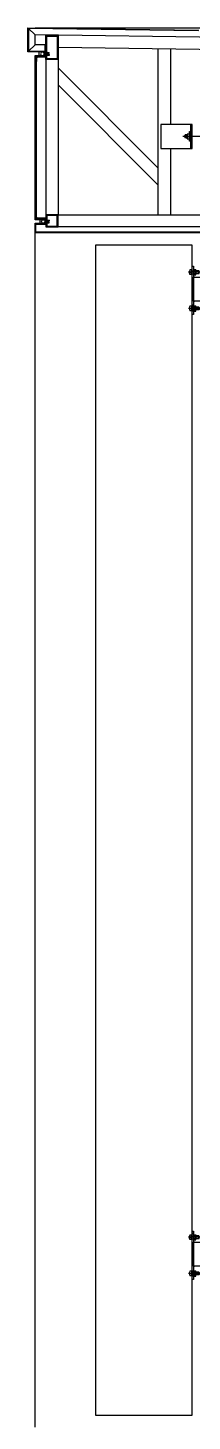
# Model space of a CAD drawing. Header units: millimetres. Extents: x 19868 to 801382, y -4805 to 85279.
# Drawn here: x 748008 to 748688, y 76304 to 82079 of the extents above; entities that cross this region are included whole.
import ezdxf

# ---------------------------------------------------------------- set-up
doc = ezdxf.new("R2010")
doc.units = ezdxf.units.MM
doc.header["$LTSCALE"] = 250
for name, pattern in [('CENTER', [50.8, 31.75, -6.35, 6.35, -6.35]), ('HIDDEN', [9.525, 6.35, -3.175]), ('HIDDEN2', [4.7625, 3.175, -1.5875])]:
    doc.linetypes.add(name, pattern=pattern)
for name, color, linetype in [('0-Sheet', 7, 'Continuous'), ('4', 4, 'Continuous'), ('A-ELE-4', 4, 'Continuous'), ('A-ELE-8', 8, 'Continuous'), ('A-ETC-8', 8, 'Continuous'), ('A-FIN', 6, 'Continuous'), ('A-FIN-9', 7, 'Continuous'), ('ELEV-0', 251, 'Continuous'), ('EXTRUSION', 7, 'Continuous'), ('fastener', 1, 'Continuous'), ('S-TEEL', 4, 'Continuous'), ('SCREW', 1, 'Continuous')]:
    doc.layers.add(name, color=color, linetype=linetype)
pattern_1 = [(270, (11420.6058, 659.6988), (1.5875, -1.5875), [1.5875, -1.5875])]

# ---------------------------------------------------------------- blocks, each defined once
blk = doc.blocks.new('A$Cae507117')
at = {"layer": 'A-ETC-8'}
for points in [[(-50, 0), (-50, -50), (0, -50), (0, 0)], [(-46.8, -3.2), (-46.8, -46.8), (-3.2, -46.8), (-3.2, -3.2)]]:
    blk.add_lwpolyline(points, close=True, dxfattribs=at)
blk = doc.blocks.new('PH-4-16')
at = {"layer": 'SCREW'}
for p, q in [((-1.5, 0), (-1.5, -1)), ((1.5, 0), (1.5, -1.6)), ((0.1, -0.9), (-2, -1.2)), ((-2, -1.2), (-1.5, -1)), ((0.1, -1), (-2, -1.3)), ((-2, -1.3), (-1.5, -1.5)), ((2, -1.8), (-2, -2.4)), ((-2, -2.4), (-1.5, -2.2)), ((-2, -2.5), (-1.5, -2.7)), ((2, -3), (-2, -3.7)), ((-2, -3.6), (-1.5, -3.5)), ((-2, -3.8), (-1.5, -4)), ((2, -4.3), (-2, -4.9)), ((-2, -4.9), (-1.5, -4.7)), ((-2, -5), (-1.5, -5.2)), ((2, -5.5), (-2, -6.2)), ((-2, -6.1), (-1.5, -5.9)), ((-2, -6.2), (-1.5, -6.4)), ((2, -6.7), (-2, -7.4)), ((-2, -7.4), (-1.5, -7.2)), ((-2, -7.5), (-1.5, -7.7)), ((2, -8), (-2, -8.6)), ((-2, -8.6), (-1.5, -8.4)), ((-2, -8.7), (-1.5, -8.9)), ((2, -9.2), (-2, -9.9)), ((-2, -9.9), (-1.5, -9.7)), ((-2, -10), (-1.5, -10.2)), ((2, -10.5), (-2, -11.1)), ((-2, -11.1), (-1.5, -10.9)), ((-2, -11.2), (-1.5, -11.4)), ((2, -1.9), (-2, -2.5)), ((2, -3.1), (-2, -3.8)), ((2, -4.4), (-2, -5)), ((2, -5.6), (-2, -6.3)), ((2, -6.9), (-2, -7.5)), ((2, -8.1), (-2, -8.7)), ((2, -9.3), (-2, -10)), ((2, -10.6), (-2, -11.2)), ((0.1, -0.9), (-1.5, -1)), ((0.1, -1), (-1.5, -1.5)), ((-1.5, -1.5), (-1.5, -2.2)), ((1.5, -1.6), (-1.5, -2.2)), ((1.5, -2.1), (-1.5, -2.7)), ((-1.5, -2.7), (-1.5, -3.5)), ((1.5, -2.8), (-1.5, -3.5)), ((1.5, -3.3), (-1.5, -4)), ((1.5, -4.1), (-1.5, -4.7)), ((1.5, -4.6), (-1.5, -5.2)), ((-1.5, -5.2), (-1.5, -5.9)), ((1.5, -5.3), (-1.5, -5.9)), ((1.5, -5.8), (-1.5, -6.4)), ((-1.5, -6.4), (-1.5, -7.2)), ((1.5, -6.5), (-1.5, -7.2)), ((1.5, -7.1), (-1.5, -7.7)), ((-1.5, -7.7), (-1.5, -8.4)), ((1.5, -7.8), (-1.5, -8.4)), ((1.5, -8.3), (-1.5, -8.9)), ((-1.5, -8.9), (-1.5, -9.7)), ((1.5, -9), (-1.5, -9.7)), ((1.5, -9.5), (-1.5, -10.2)), ((-1.5, -10.2), (-1.5, -10.9)), ((1.5, -10.3), (-1.5, -10.9)), ((1.5, -10.8), (-1.5, -11.4)), ((-1.5, -11.4), (-1.5, -14.5)), ((-1.5, -14.5), (-1.1, -14.5)), ((0, -16), (-1.5, -14.5)), ((-1.1, -12.6), (-1.1, -14.5)), ((-1.1, -14.5), (0, -16)), ((0, -16), (1.5, -14.5)), ((1.5, -14.5), (0.4, -12.2)), ((1.5, -1.6), (2, -1.8)), ((2, -1.9), (1.5, -2.1)), ((1.5, -2.1), (1.5, -2.8)), ((2, -3), (1.5, -2.8)), ((2, -3.1), (1.5, -3.3)), ((1.5, -3.3), (1.5, -4.1)), ((2, -4.3), (1.5, -4.1)), ((2, -4.4), (1.5, -4.6)), ((1.5, -4.6), (1.5, -5.3)), ((2, -5.5), (1.5, -5.3)), ((2, -5.6), (1.5, -5.8)), ((1.5, -5.8), (1.5, -6.5)), ((2, -6.7), (1.5, -6.5)), ((2, -6.9), (1.5, -7.1)), ((1.5, -7.1), (1.5, -7.8)), ((2, -8), (1.5, -7.8)), ((2, -8.1), (1.5, -8.3)), ((1.5, -8.3), (1.5, -9)), ((2, -9.2), (1.5, -9)), ((2, -9.3), (1.5, -9.5)), ((1.5, -9.5), (1.5, -10.3)), ((2, -10.5), (1.5, -10.3)), ((2, -10.6), (1.5, -10.8)), ((1.5, -10.8), (1.5, -14.5))]:
    blk.add_line(p, q, dxfattribs=at)
at = {"layer": 'SCREW', "color": 1, "linetype": 'CENTER'}
blk.add_line((0, 4), (0, -17.7), dxfattribs=at)
at = {"layer": 'SCREW', "linetype": 'HIDDEN2'}
blk.add_line((-1.5, -4), (-1.5, -4.7), dxfattribs=at)
at = {"layer": 'SCREW'}
blk.add_lwpolyline([(3.5, 1), (3.5, 0), (-3.5, 0), (-3.5, 1, -0.336479), (-2.5, 2.2, -0.138717), (2.5, 2.2, -0.336479)], format="xyb", close=True, dxfattribs=at)
blk.add_lwpolyline([(-2.5, 2.2), (-2.3, 2), (-2.1, 1.9), (-1.8, 1.9), (-1.5, 2), (-1.3, 2), (-1, 2.1), (-0.8, 2.1), (-0.7, 2.1), (-0.6, 2.1), (-0.5, 2), (-0.5, 1.8), (-0.5, 1.6), (-0.5, 1.4), (-0.5, 1.2), (-0.5, 1), (-0.5, 0.8), (-0.4, 0.7), (-0.3, 0.6), (-0.1, 0.6), (0, 0.5), (0.1, 0.6), (0.3, 0.6), (0.4, 0.7), (0.5, 0.8), (0.5, 1), (0.5, 1.2), (0.5, 1.4), (0.5, 1.6), (0.5, 1.8), (0.5, 2), (0.6, 2.1), (0.7, 2.1), (0.8, 2.1), (1, 2.1), (1.3, 2), (1.5, 2), (1.8, 1.9), (2.1, 1.9), (2.3, 2), (2.5, 2.2)], dxfattribs=at)
for centre, radius, start, end in [((-1.9, -1.2), 0.0931, 139.86612, 209.92465), ((-1.9, -2.5), 0.0931, 139.86612, 209.92465), ((-1.9, -3.7), 0.0931, 139.86612, 209.92465), ((-1.9, -4.9), 0.0931, 139.86612, 209.92465), ((-1.9, -6.2), 0.0931, 139.86612, 209.92465), ((-1.9, -7.4), 0.0931, 139.86612, 209.92465), ((-1.9, -8.7), 0.0931, 139.86612, 209.92465), ((-1.9, -9.9), 0.0931, 139.86612, 209.92465), ((-1.9, -11.2), 0.0931, 139.86612, 209.92465), ((-0.3, -12.6), 0.815, 27.36497, 180), ((0, -0.9), 0.0605, 310.72712, 69.31493), ((1.9, -1.8), 0.0931, 319.86612, 29.92465), ((1.9, -3.1), 0.0931, 319.86612, 29.92465), ((1.9, -4.3), 0.0931, 319.86612, 29.92465), ((1.9, -5.6), 0.0931, 319.86612, 29.92465), ((1.9, -6.8), 0.0931, 319.86612, 29.92465), ((1.9, -8), 0.0931, 319.86612, 29.92465), ((1.9, -9.3), 0.0931, 319.86612, 29.92465), ((1.9, -10.5), 0.0931, 319.86612, 29.92465)]:
    blk.add_arc(centre, radius, start, end, dxfattribs=at)
blk = doc.blocks.new('너트 M12')
for p, q in [((-9, 0), (9, 0)), ((-9.5, -9), (-9.5, -0.5)), ((9, -9.5), (-9, -9.5)), ((0, -8.3), (0, -1.2)), ((9.5, -0.5), (9.5, -9))]:
    blk.add_line(p, q)
for centre, start, end in [((-9, -0.5), 90, 180), ((-9, -9), 180, 270), ((9, -0.5), 0, 90), ((9, -9), 270, 0)]:
    blk.add_arc(centre, 0.5, start, end)
at = {"extrusion": (0, 0, -1)}
for centre, major_axis, ratio, start_param, end_param in [((-4.8, -0.9), (-4.75, 0.31), 0.185359, -0.024388, 3.141593), ((4.8, -0.9), (4.75, 0.31), 0.185108, 3.141593, 6.30754), ((-4.8, -8.6), (4.75, 0.31), 0.187111, 0, 3.166211), ((4.8, -8.6), (-4.75, 0.31), 0.185991, 3.117121, 6.283185)]:
    blk.add_ellipse(centre, major_axis=major_axis, ratio=ratio, start_param=start_param, end_param=end_param, dxfattribs=at)
blk = doc.blocks.new('A$C2bd9863b')
at = {"layer": 'S-TEEL'}
h = blk.add_hatch(dxfattribs=at)
h.set_pattern_fill('DASH', color=1, scale=0.5, angle=90)
h.set_pattern_definition(pattern_1)
h.paths.add_polyline_path([(0, -293.5), (-6, -293.5), (-6, -306.5), (0, -306.5)])
h = blk.add_hatch(dxfattribs=at)
h.set_pattern_fill('DASH', color=1, scale=0.5, angle=90)
h.set_pattern_definition(pattern_1)
h.paths.add_polyline_path([(0, -293.5), (-6, -293.5), (-6, -306.5), (0, -306.5)])
at = {"layer": '0-Sheet', "color": 6, "const_width": 1}
blk.add_lwpolyline([(-605, 40.3), (-605, 120), (720, 100.9), (720, -22.8), (736.8, -32)], dxfattribs=at)
at = {"layer": 'A-ETC-8'}
for p, q in [((-650, 120.7), (-677, 147)), ((720, 100.9), (-650, 120.7)), ((-650, 80), (-650, 120.7)), ((-677, 53), (-650, 80)), ((-608, 80), (-650, 80)), ((-608, 53), (-608, 80)), ((310, 56.8), (-555, 69.3)), ((-605, 18.9), (-605, -625, 0)), ((-555, 18.9), (-555, -625, 0)), ((-555, -625, 0), (625, -625)), ((675, -675), (-555, -675, 0))]:
    blk.add_line(p, q, dxfattribs=at)
for points in [[(-605, 18.9), (-605, 118.9), (-555, 118.9), (-555, 18.9)], [(-601.8, 22.1), (-601.8, 115.7), (-558.2, 115.7), (-558.2, 22.1)]]:
    blk.add_lwpolyline(points, close=True, dxfattribs=at)
at = {"layer": 'A-ETC-8', "elevation": 0}
for points in [[(-140, -625), (-140, 63.3)], [(-90, 62.6), (-90, -250)], [(-90, -350), (-90, -625)]]:
    blk.add_lwpolyline(points, dxfattribs=at)
at = {"layer": 'A-ETC-8'}
for points in [[(-642, 31), (-607, 31), (-607, 42), (-605, 42), (-605, 29), (-640.3, 29, -0.226541), (-644, 25.3), (-644, 10.7), (-646, 10.7), (-646, 27, 0.414214)], [(-642, -641), (-607, -641), (-607, -652), (-605, -652), (-605, -639), (-640.3, -639, 0.226541), (-644, -635.3), (-644, -620.6), (-646, -620.6), (-646, -637, -0.414214)]]:
    blk.add_lwpolyline(points, format="xyb", close=True, dxfattribs=at)
for points in [[(-555, -16), (-140, -431)], [(-140, -501.7), (-555, -86.7)]]:
    blk.add_lwpolyline(points, dxfattribs=at)
at = {"layer": 'A-ETC-8', "elevation": 0}
for points in [[(-130, -350), (0, -350), (0, -250), (-130, -250)], [(0, -250), (-6, -250), (-6, -350), (0, -350)]]:
    blk.add_lwpolyline(points, close=True, dxfattribs=at)
at = {"layer": 'A-ETC-8'}
for centre in [(-656.8, 42.5), (-652.8, -652.5, 0)]:
    blk.add_arc(centre, 24, 341.82483, 18.17517, dxfattribs=at)
at = {"layer": 'A-ETC-8', "extrusion": (0, 0, -1)}
blk.add_ellipse((-619.9, 42.5), major_axis=(7.59, 0), ratio=0.987937, dxfattribs=at)
at = {"layer": 'A-ETC-8'}
blk.add_ellipse((-616, -652.5, 0), major_axis=(7.59, 0), ratio=0.987937, dxfattribs=at)
at = {"layer": 'A-FIN'}
blk.add_lwpolyline([(-609, -641), (-609, -645), (-650, -645), (-650, 35), (-610.9, 35), (-610.9, 31), (-646, 31), (-646, -641), (-609, -641)], close=True, dxfattribs=at)
at = {"layer": 'A-FIN-9'}
for p, q in [((-680, 50), (-680, 150)), ((-680, 150), (27.9, 140.1)), ((-677, 147), (-677, 53)), ((24.9, 137.1), (-677, 147)), ((-608, 50), (-680, 50)), ((-677, 53), (-605, 53)), ((-608, 43), (-608, 50)), ((-605, 43), (-608, 43)), ((-605, 53), (-605, 43))]:
    blk.add_line(p, q, dxfattribs=at)
for points in [[(673, -608), (673, -615), (700, -615), (700, -700), (-650, -700), (-650, -660), (-608, -660), (-608, -653)], [(673, -608), (673, -608), (670, -608), (670, -618), (697, -618), (697, -697), (-647, -697), (-647, -663), (-605, -663), (-605, -653), (-608, -653), (-608, -653)]]:
    blk.add_lwpolyline(points, dxfattribs=at)
at = {"layer": 'fastener'}
for p, q in [((129, -300), (-38.5, -300, 0)), ((-30.5, -295.5, 0), (-29, -294, 0)), ((-30.5, -295.5, 0), (-29, -294, 0)), ((-20.3, -295.5, 0), (-30.5, -295.5, 0)), ((-30.5, -295.5, 0), (-30.5, -304.5, 0)), ((-20.3, -295.5, 0), (-30.5, -295.5, 0)), ((-30.5, -295.5, 0), (-30.5, -304.5, 0)), ((-20.5, -304.5, 0), (-30.5, -304.5, 0)), ((-30.5, -304.5, 0), (-29, -306, 0)), ((-20.5, -304.5, 0), (-30.5, -304.5, 0)), ((-30.5, -304.5, 0), (-29, -306, 0)), ((-20.5, -294, 0), (-29, -294, 0)), ((-29, -294, 0), (-29, -306, 0)), ((-20.5, -294, 0), (-29, -294, 0)), ((-29, -294, 0), (-29, -306, 0)), ((-20.5, -306, 0), (-29, -306, 0)), ((-20.5, -306, 0), (-29, -306, 0))]:
    blk.add_line(p, q, dxfattribs=at)
at = {"layer": 'fastener', "color": 8, "linetype": 'HIDDEN'}
for p, q in [((-6, -294, 0), (0, -294)), ((0, -306), (-6, -306, 0))]:
    blk.add_line(p, q, dxfattribs=at)
at = {"layer": 'S-TEEL', "elevation": 0}
blk.add_lwpolyline([(-11, -280), (-6, -280), (-6, -320), (-11, -320)], close=True, dxfattribs=at)
at = {"layer": 'S-TEEL', "color": 1, "elevation": 0}
blk.add_lwpolyline([(0, -293.5), (-6, -293.5), (-6, -306.5), (0, -306.5)], close=True, dxfattribs=at)
blk.add_lwpolyline([(0, -293.5), (-6, -293.5), (-6, -306.5), (0, -306.5)], close=True, dxfattribs=at)
at = {"layer": 'A-ETC-8'}
blk.add_blockref('A$Cae507117', (-555, -625, 0), dxfattribs=at)
at = {"layer": 'EXTRUSION', "xscale": -1, "rotation": 90}
for p in [(-608, 46.5), (-607, -648)]:
    blk.add_blockref('PH-4-16', p, dxfattribs=at)
at = {"layer": 'EXTRUSION', "rotation": 90}
for p in [(-607, 38), (-608, -656.5)]:
    blk.add_blockref('PH-4-16', p, dxfattribs=at)
at = {"layer": 'fastener', "linetype": 'HIDDEN', "xscale": -1, "rotation": 270}
blk.add_blockref('너트 M12', (-11, -300, 0), dxfattribs=at)
blk.add_blockref('너트 M12', (-11, -300, 0), dxfattribs=at)
blk = doc.blocks.new('A$C96fbabe3')
at = {"layer": '4', "transparency": 33554687}
h = blk.add_hatch(dxfattribs=at)
h.set_pattern_fill('JIS_LC_20A', color=8, scale=2)
h.set_pattern_definition([(225, (7959.104, -271.924), (28.28427, -28.28427), []), (225, (7957.104, -271.924), (28.28427, -28.28427), [])])
h.paths.add_polyline_path([(-125, 165), (-119, 165), (-119, -35), (-125, -35)])
h = blk.add_hatch(dxfattribs=at)
h.set_pattern_fill('JIS_LC_20A', color=8, scale=2, angle=360)
h.set_pattern_definition([(225, (7939.104, -282.19), (28.28427, -28.28427), []), (225, (7937.104, -282.19), (28.28427, -28.28427), [])])
h.paths.add_polyline_path([(25, 0), (125, 0), (125, 6), (25, 6)])
at = {"layer": 'fastener'}
for p, q in [((-90.3, 140), (-140.3, 140)), ((-135.3, 135.7), (-135.3, 144.2)), ((-127.3, 149.5), (-134.3, 149.5)), ((-134.3, 140), (-127.3, 140)), ((-127.3, 130.5), (-134.3, 130.5)), ((-127.3, 130.5), (-127.3, 149.5)), ((-127.3, 146), (-119, 146, 0)), ((-127.3, 134), (-119, 134, 0)), ((-117, 150.9, 0), (-110.1, 150.9, 0)), ((-117, 145.5, 0), (-110.1, 145.5, 0)), ((-117, 134.5, 0), (-110.1, 134.5, 0)), ((-117, 129, 0), (-110.1, 129, 0)), ((-109, 148.2, 0), (-109, 131.8, 0)), ((-97.3, 146, 0), (-109, 146, 0)), ((-97.3, 134, 0), (-109, 134, 0)), ((-97.3, 134), (-97.3, 146)), ((-97.3, 146), (-95.3, 144)), ((-97.3, 134), (-95.3, 136)), ((-95.3, 136), (-95.3, 144)), ((-117, 1, 0), (-110.1, 1, 0)), ((-90.3, -10), (-140.3, -10)), ((-135.3, -5.7), (-135.3, -14.2)), ((-127.3, -0.5), (-134.3, -0.5)), ((-134.3, -10), (-127.3, -10)), ((-127.3, -19.5), (-134.3, -19.5)), ((-127.3, -0.5), (-127.3, -19.5)), ((-127.3, -4), (-119, -4, 0)), ((-127.3, -16), (-119, -16, 0)), ((-117, -4.5, 0), (-110.1, -4.5, 0)), ((-117, -15.5, 0), (-110.1, -15.5, 0)), ((-117, -20.9, 0), (-110.1, -20.9, 0)), ((-109, -18.2, 0), (-109, -1.8, 0)), ((-97.3, -4, 0), (-109, -4, 0)), ((-97.3, -16, 0), (-109, -16, 0)), ((-97.3, -4), (-97.3, -16)), ((-97.3, -4), (-95.3, -6)), ((-97.3, -16), (-95.3, -14)), ((-95.3, -6), (-95.3, -14))]:
    blk.add_line(p, q, dxfattribs=at)
at = {"layer": 'fastener', "elevation": 0}
for points in [[(-119, 127.8), (-117, 127.8), (-117, 152.2), (-119, 152.2), (-119, 127.8)], [(-119, 2.2), (-117, 2.2), (-117, -22.2), (-119, -22.2), (-119, 2.2)]]:
    blk.add_lwpolyline(points, dxfattribs=at)
at = {"layer": 'fastener'}
for centre, radius, start, end in [((-123.5, 144.7), 11.8, 156.22268, 203.77732), ((-123.5, 135.2), 11.8, 156.22268, 203.77732), ((-112.9, 148.2, 0), 3.88, 315.21641, 44.78359), ((-122.9, 140, 0), 13.9, 336.80081, 23.19919), ((-112.9, 131.8, 0), 3.88, 315.21641, 44.78359), ((-112.9, -1.8, 0), 3.88, 315.21641, 44.78359), ((-123.5, -5.2), 11.8, 156.22268, 203.77732), ((-123.5, -14.7), 11.8, 156.22268, 203.77732), ((-122.9, -10, 0), 13.9, 336.80081, 23.19919), ((-112.9, -18.2, 0), 3.88, 315.21641, 44.78359)]:
    blk.add_arc(centre, radius, start, end, dxfattribs=at)
at = {"layer": 'S-TEEL'}
for points in [[(-125, 165), (-119, 165), (-119, -35), (-125, -35)], [(25, 0), (125, 0), (125, 80), (25, 80)], [(25, 0), (125, 0), (125, 6), (25, 6)]]:
    blk.add_lwpolyline(points, close=True, dxfattribs=at)
blk.add_lwpolyline([(25, 20), (-119, 20), (-119, 120), (141, 120), (141, 20), (125, 20)], dxfattribs=at)
at = {"layer": 'S-TEEL', "color": 1}
for centre, radius, start, end in [((-119, 120), 3, 0, 90), ((-119, 120), 2, 0, 90), ((-119, 120), 1, 0, 90), ((25, 73.5), 3, 90, 270), ((25, 70.5), 3, 150, 270), ((25, 67.5), 3, 150, 270), ((25, 64.5), 3, 150, 270), ((25, 61.5), 3, 150, 270), ((25, 58.5), 3, 150, 270), ((31.5, 80), 3, 0, 180), ((34.5, 80), 3, 0, 120), ((37.5, 80), 3, 0, 120), ((40.5, 80), 3, 0, 120), ((43.5, 80), 3, 0, 120), ((46.5, 80), 3, 0, 120), ((49.5, 80), 3, 0, 120), ((52.5, 80), 3, 0, 120), ((55.5, 80), 3, 0, 120), ((58.5, 80), 3, 0, 120), ((61.5, 80), 3, 0, 120), ((64.5, 80), 3, 0, 120), ((67.5, 80), 3, 0, 120), ((70.5, 80), 3, 0, 120), ((73.5, 80), 3, 0, 120), ((76.5, 80), 3, 0, 120), ((79.5, 80), 3, 0, 120), ((82.5, 80), 3, 0, 120), ((85.5, 80), 3, 0, 120), ((88.5, 80), 3, 0, 120), ((91.5, 80), 3, 0, 120), ((94.5, 80), 3, 0, 120), ((97.5, 80), 3, 0, 120), ((100.5, 80), 3, 0, 120), ((103.5, 80), 3, 0, 120), ((106.5, 80), 3, 0, 120), ((109.5, 80), 3, 0, 120), ((112.5, 80), 3, 0, 120), ((115.5, 80), 3, 0, 120), ((118.5, 80), 3, 0, 120), ((125, 73.5), 3, 270, 90), ((125, 70.5), 3, 270, 30), ((125, 67.5), 3, 270, 30), ((125, 64.5), 3, 270, 30), ((125, 61.5), 3, 270, 30), ((125, 58.5), 3, 270, 30), ((-119, 20), 3, 270, 0), ((-119, 20), 1, 270, 0), ((-119, 20), 2, 270, 0), ((25, 55.5), 3, 150, 270), ((25, 52.5), 3, 150, 270), ((25, 49.5), 3, 150, 270), ((25, 46.5), 3, 150, 270), ((25, 0), 3, 90, 180), ((25, 0), 2, 90, 180), ((25, 0), 1, 90, 180), ((31.5, 0), 3, 0, 180), ((34.5, 0), 3, 0, 120), ((37.5, 0), 3, 0, 120), ((40.5, 0), 3, 0, 120), ((43.5, 0), 3, 0, 120), ((46.5, 0), 3, 0, 120), ((49.5, 0), 3, 0, 120), ((52.5, 0), 3, 0, 120), ((55.5, 0), 3, 0, 120), ((58.5, 0), 3, 0, 120), ((61.5, 0), 3, 0, 120), ((64.5, 0), 3, 0, 120), ((67.5, 0), 3, 0, 120), ((70.5, 0), 3, 0, 120), ((73.5, 0), 3, 0, 120), ((76.5, 0), 3, 0, 120), ((79.5, 0), 3, 0, 120), ((82.5, 0), 3, 0, 120), ((85.5, 0), 3, 0, 120), ((88.5, 0), 3, 0, 120), ((91.5, 0), 3, 0, 120), ((94.5, 0), 3, 0, 120), ((97.5, 0), 3, 0, 120), ((100.5, 0), 3, 0, 120), ((103.5, 0), 3, 0, 120), ((106.5, 0), 3, 0, 120), ((109.5, 0), 3, 0, 120), ((112.5, 0), 3, 0, 120), ((115.5, 0), 3, 0, 120), ((118.5, 0), 3, 0, 120), ((125, 55.5), 3, 270, 30), ((125, 52.5), 3, 270, 30), ((125, 49.5), 3, 270, 30), ((125, 46.5), 3, 270, 30), ((125, 0), 3, 0, 90), ((125, 0), 2, 0, 90), ((125, 0), 1, 0, 90)]:
    blk.add_arc(centre, radius, start, end, dxfattribs=at)
blk = doc.blocks.new('A$Cb620ea58')
at = {"layer": 'A-ELE-4', "elevation": 0}
blk.add_lwpolyline([(-944.3, 2610), (-1344.3, 2610), (-1344.3, -2240), (-944.3, -2240)], close=True, dxfattribs=at)
at = {"layer": 'A-ELE-8'}
blk.add_line((-1594.3, -2290, 0), (-1594.2, 2660, 0), dxfattribs=at)
at = {"layer": 'S-TEEL'}
for p in [(-819.3, 2357, 0), (-819.3, -1643, 0)]:
    blk.add_blockref('A$C96fbabe3', p, dxfattribs=at)
blk = doc.blocks.new('A$Cf510f4b9')
at = {"layer": 'A-ELE-8', "color": 251}
blk.add_line((-850, 6900), (8850, 6900), dxfattribs=at)

msp = doc.modelspace()

# ---------------------------------------------------------------- block references
at = {"layer": 'A-FIN-9'}
for name, p in [('A$C2bd9863b', (748688.2, 81928.9)), ('A$Cb620ea58', (749632.5, 78568.9, 0))]:
    msp.add_blockref(name, p, dxfattribs=at)
at = {"layer": 'ELEV-0'}
msp.add_blockref('A$Cf510f4b9', (748888.2, 75178.9), dxfattribs=at)

doc.saveas('drawing.dxf')
